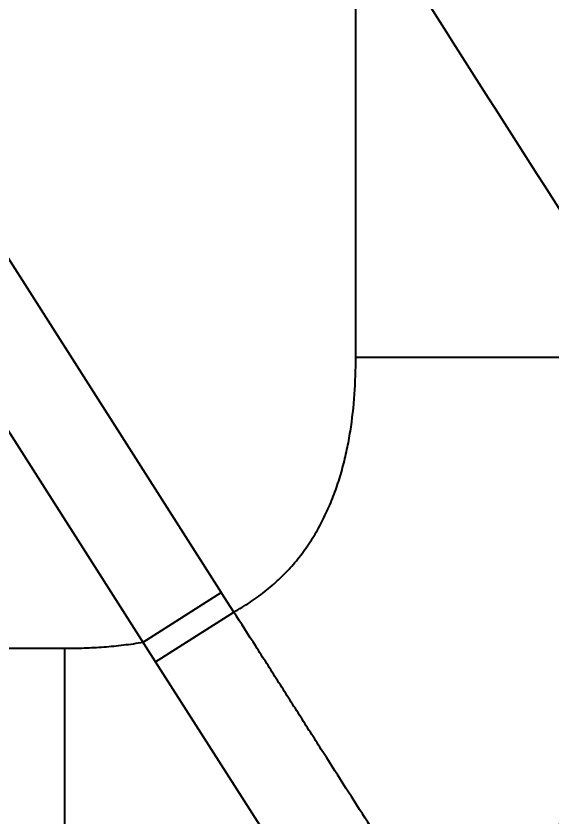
# Model space of a CAD drawing. Header units: millimetres. Extents: x 3299 to 14264, y 1863 to 5555.
# Drawn here: x 4990.53 to 5013.49, y 2535.54 to 2569.87 of the extents above; entities that cross this region are included whole.
import ezdxf

# ---------------------------------------------------------------- set-up
doc = ezdxf.new("R2010")
doc.units = ezdxf.units.MM
doc.layers.add('细实线', color=7, linetype='Continuous', lineweight=18)
doc.styles.add('工程字', font='gbenor.shx', dxfattribs={"bigfont": 'gbcbig.shx'})
doc.dimstyles.new('ISO-200', dxfattribs={"dimtxt": 15, "dimasz": 5, "dimexe": 2, "dimexo": 1, "dimgap": 2, "dimtad": 1, "dimdsep": 46, "dimtxsty": '工程字', "dimcen": 2.5, "dimclrd": 3, "dimclre": 3, "dimclrt": 6, "dimadec": 0, "dimazin": 0, "dimtfac": 1, "dimtmove": 0, "dimatfit": 3, "dimfxl": 1, "dimarcsym": 0})

# ---------------------------------------------------------------- blocks, each defined once
blk = doc.blocks.new('*D159')
at = {"layer": 'Defpoints', "color": 0, "transparency": 16777216}
for p in [(5011.326, 2814.023), (5094.582, 2814.023), (5011.326, 2526.523)]:
    blk.add_point(p, dxfattribs=at)
at = {"layer": '细实线', "color": 3, "lineweight": -2, "transparency": 16777216}
for p, q in [((5012.326, 2814.023), (5096.582, 2814.023)), ((5094.582, 2531.523), (5094.582, 2809.023)), ((5012.326, 2526.523), (5096.582, 2526.523))]:
    blk.add_line(p, q, dxfattribs=at)
at = {"layer": '细实线', "color": 3, "transparency": 16777216}
for points in [[(5093.749, 2809.023), (5095.416, 2809.023), (5094.582, 2814.023)], [(5093.749, 2531.523), (5095.416, 2531.523), (5094.582, 2526.523)]]:
    blk.add_solid(points, dxfattribs=at)
at = {"layer": '细实线', "color": 6, "lineweight": 5, "transparency": 16777216, "insert": (5085.082, 2670.273), "char_height": 15, "attachment_point": 5, "rotation": 90, "style": '工程字'}
blk.add_mtext('287.5', dxfattribs=at)

msp = doc.modelspace()

# ---------------------------------------------------------------- linework, layer by layer
at = {"color": 7, "linetype": 'Continuous'}
for p, q in [((4930.22174, 2653.62311), (4999.31803, 2545.16367)), ((4996.5078, 2542.18859), (4925.83472, 2653.12311)), ((5005.0828, 2555.25049), (5005.0828, 2575.27402)), ((5005.0828, 2555.25049), (5017.859, 2555.25049)), ((4995.97092, 2543.03133), (4999.31803, 2545.16367)), ((4999.8545, 2544.3218), (4999.31803, 2545.16367)), ((4996.5078, 2542.18859), (4999.8545, 2544.3218)), ((4728.52921, 2542.76609), (4992.5984, 2542.76609)), ((4992.5984, 2542.76609), (4992.5984, 2520.29416)), ((5004.34732, 2529.8936), (4996.5078, 2542.18859))]:
    msp.add_line(p, q, dxfattribs=at)
for points, knots in [([(5017.859, 2555.25049), (5016.79445, 2556.91847), (5012.53512, 2563.59259), (5008.27658, 2570.26723), (5005.0828, 2575.27402)], [0, 0, 0, 0, 0.24992205, 1, 1, 1, 1]), ([(4999.8545, 2544.3218), (5000.0879, 2544.44914), (5000.54477, 2544.72261), (5001.19271, 2545.18945), (5001.79685, 2545.7119), (5002.35136, 2546.28676), (5002.85196, 2546.9091), (5003.29628, 2547.5727), (5003.68396, 2548.27081), (5004.01636, 2548.99676), (5004.29612, 2549.74447), (5004.52669, 2550.50868), (5004.7119, 2551.28505), (5004.9035, 2552.33162), (5005.04892, 2553.65486), (5005.0828, 2554.71873), (5005.0828, 2555.25049)], [0, 0, 0, 0, 0.06249894, 0.1249968, 0.18749395, 0.2499911, 0.31248907, 0.37498846, 0.43748964, 0.49999245, 0.56249656, 0.62500195, 0.68750909, 0.75001647, 0.87500325, 1, 1, 1, 1]), ([(5012.30575, 2533.73891), (5012.82095, 2534.23539), (5013.83586, 2535.24458), (5015.80222, 2537.32424), (5017.67068, 2539.4947), (5019.43699, 2541.74668), (5020.71028, 2543.47503), (5021.93105, 2545.24073), (5022.71076, 2546.44081), (5023.09134, 2547.04662)], [0, 0, 0, 0, 0.12500699, 0.25001358, 0.49999555, 0.62499953, 0.75000183, 0.87500214, 1, 1, 1, 1]), ([(5007.36068, 2532.55199), (5007.04817, 2533.04238), (5006.42186, 2534.0224), (5005.48082, 2535.49152), (5004.54049, 2536.96129), (5003.75921, 2538.18768), (5003.13516, 2539.16948), (5002.66753, 2539.90614), (5002.20024, 2540.64304), (5001.7332, 2541.38012), (5001.2658, 2542.11699), (5000.64126, 2543.09863), (5000.17037, 2543.83329), (4999.8545, 2544.3218)], [0, 0, 0, 0, 0.12496693, 0.24994749, 0.37493906, 0.49993953, 0.56244277, 0.62494784, 0.68745459, 0.74996279, 0.81247188, 0.8749813, 1, 1, 1, 1]), ([(4992.5984, 2542.76609), (4992.88062, 2542.76609), (4993.44514, 2542.77566), (4994.29078, 2542.82184), (4995.13378, 2542.90335), (4995.69273, 2542.98384), (4995.97092, 2543.03133)], [0, 0, 0, 0, 0.24999993, 0.50000566, 0.7500063, 1, 1, 1, 1])]:
    msp.add_open_spline(points, degree=3, knots=knots, dxfattribs=at)

# ---------------------------------------------------------------- dimensions: what is measured, and where the dimension line sits
at = {"layer": '细实线', "color": 3, "lineweight": 5}
dim = msp.add_linear_dim(base=(5094.58248, 2814.02311), p1=(5011.32578, 2526.52311), p2=(5011.32578, 2814.02311), angle=90, dimstyle='ISO-200', dxfattribs=at)
dim.commit()
dim.dimension.update_dxf_attribs({"geometry": '*D159', "text_midpoint": (5085.08248, 2670.27311)})

doc.saveas('drawing.dxf')
